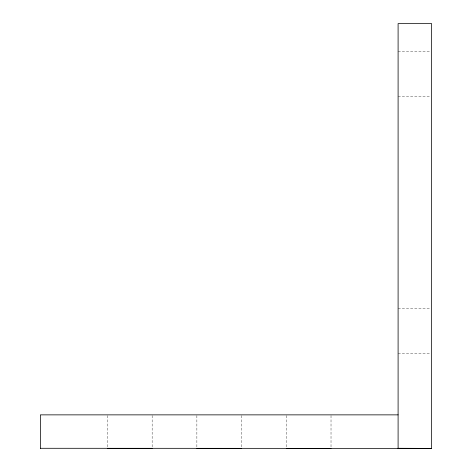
<?xml version="1.0" encoding="UTF-8"?>
<svg xmlns="http://www.w3.org/2000/svg" width="472" height="472" viewBox="0 0 472 472"><rect width="100%" height="100%" fill="white"/><g stroke="black" fill="none" stroke-linecap="round" stroke-linejoin="round"><path stroke-width="0.35" stroke-dasharray="2.36 1.77" d="M398.097 51.548L430.901 51.548M398.097 96.264L430.901 96.264M398.097 308.664L430.901 308.664M398.097 353.38L430.901 353.38M331.019 415.59L331.019 448.4M286.303 415.59L286.303 448.4M241.587 415.59L241.587 448.4M196.871 415.59L196.871 448.4M152.155 415.59L152.155 448.4M107.445 415.59L107.445 448.4"/><path stroke-width="0.71" d="M398.097 414.864L40.368 414.864L40.368 448.317M40.368 448.288L431.632 448.4L431.632 23.6L398.097 23.6L398.097 448.317M107.445 448.4L152.155 448.4M196.871 448.4L241.587 448.4M286.303 448.4L331.019 448.4M398.097 448.288L431.632 448.4"/></g></svg>
